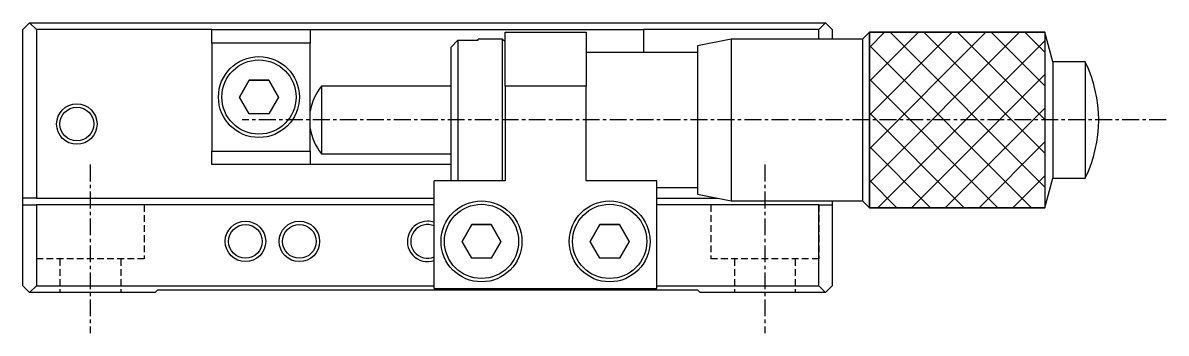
# Model space of a CAD drawing. Extents: x 10 to 357, y 10 to 244.
# Drawn here: x 120.9 to 205.7, y 51 to 74 of the extents above; entities that cross this region are included whole.
import ezdxf

# ---------------------------------------------------------------- set-up
doc = ezdxf.new("R2010")
doc.units = 0
doc.linetypes.add('CENTER', pattern=[2, 1.25, -0.25, 0.25, -0.25])
doc.linetypes.add('DASHED', pattern=[0.75, 0.5, -0.25])
doc.layers.get('0').update_dxf_attribs({"linetype": 'CONTINUOUS'})
doc.layers.add('CENTER', color=1, linetype='CENTER')

msp = doc.modelspace()

# ---------------------------------------------------------------- linework, layer by layer
at = {"color": 7, "linetype": 'CONTINUOUS'}
for p, q in [((121.418734, 74), (120.918734, 73.5)), ((121.918734, 73.5), (121.418734, 74)), ((121.418734, 74), (180.418734, 74)), ((180.418734, 74), (179.918734, 73.5)), ((180.918734, 73.5), (180.418734, 74)), ((120.918734, 61), (120.918734, 73.5)), ((121.918734, 73.5), (121.918734, 61)), ((134.918734, 73.5), (121.918734, 73.5)), ((134.918734, 73.5), (142.218734, 73.5)), ((134.918734, 72.5), (134.918734, 73.5)), ((142.218734, 73.5), (142.218734, 72.5)), ((142.218734, 73.5), (166.918734, 73.5)), ((156.668734, 73.3), (162.668734, 73.3)), ((156.668734, 69.3), (156.668734, 73.3)), ((162.668734, 73.3), (162.668734, 69.3)), ((166.918734, 73.5), (166.918734, 71.8)), ((179.918734, 73.5), (166.918734, 73.5)), ((179.918734, 72.799996), (179.918734, 73.5)), ((180.918734, 73.5), (180.918734, 72.799996)), ((183.66874, 73.299999), (183.168738, 72.799996)), ((183.66874, 73.299999), (183.66874, 69.619718)), ((196.668741, 73.299999), (183.66874, 73.299999)), ((183.66874, 73.299999), (196.668741, 73.299999)), ((183.66874, 60.300001), (183.66874, 73.299999)), ((196.668741, 73.299999), (196.668741, 69.619718)), ((197.258229, 71.1), (196.668741, 73.299999)), ((196.668741, 73.299999), (196.668741, 60.300001)), ((134.918734, 72.5), (134.918734, 64.5)), ((142.218734, 72.5), (134.918734, 72.5)), ((142.218734, 64.5), (142.218734, 72.5)), ((152.668734, 72.208327), (153.168734, 72.71608)), ((152.668734, 62.3), (152.668734, 72.208327)), ((153.168734, 72.71608), (153.168734, 62.3)), ((153.168734, 72.71608), (154.668734, 72.71608)), ((154.668734, 72.71608), (154.668734, 72.8)), ((156.468734, 72.8), (154.668734, 72.8)), ((156.468734, 62.3), (156.468734, 72.8)), ((156.668734, 72.6), (156.468734, 72.8)), ((173.418733, 72.799996), (170.918734, 72.299997)), ((170.918734, 72.299997), (170.918734, 69.185914)), ((173.418733, 72.799996), (173.418733, 69.402815)), ((183.168738, 72.799996), (173.418733, 72.799996)), ((183.168738, 72.799996), (183.168738, 69.402815)), ((170.918734, 71.8), (162.668734, 71.8)), ((197.258229, 71.1), (197.258229, 68.665352)), ((199.66874, 71.1), (197.258229, 71.1)), ((199.66874, 71.1), (199.66874, 68.665352)), ((136.975359, 68.5), (137.697046, 69.75)), ((137.697046, 69.75), (136.975359, 68.5)), ((137.697046, 69.75), (139.140422, 69.75)), ((139.140422, 69.75), (137.697046, 69.75)), ((139.140422, 69.75), (139.86211, 68.5)), ((139.86211, 68.5), (139.140422, 69.75)), ((183.66874, 69.619718), (183.66874, 60.300001)), ((196.668741, 69.619718), (196.668741, 60.300001)), ((143.046243, 69.299996), (143.046243, 67.884505)), ((152.668734, 69.299996), (143.046243, 69.299996)), ((156.668734, 69.3), (156.668734, 62.3)), ((162.668734, 69.3), (156.668734, 69.3)), ((162.668734, 62.3), (162.668734, 69.3)), ((170.918734, 69.185914), (170.918734, 61.300003)), ((173.418733, 69.402815), (173.418733, 60.800004)), ((183.168738, 69.402815), (183.168738, 60.800004)), ((197.258229, 68.665352), (197.258229, 62.5)), ((199.66874, 68.665352), (199.66874, 62.5)), ((137.697046, 67.25), (136.975359, 68.5)), ((139.86211, 68.5), (139.140422, 67.25)), ((143.046243, 67.884505), (143.046243, 64.300004)), ((139.140422, 67.25), (137.697046, 67.25)), ((134.918734, 64.5), (142.218734, 64.5)), ((134.918734, 63.5), (134.918734, 64.5)), ((142.218734, 64.5), (142.218734, 63.5)), ((143.046243, 64.300004), (152.668734, 64.300004)), ((142.218734, 63.5), (134.918734, 63.5)), ((152.668734, 63.5), (142.218734, 63.5)), ((156.668734, 62.3), (151.418734, 62.3)), ((151.418734, 54.3), (151.418734, 62.3)), ((167.918734, 62.3), (162.668734, 62.3)), ((167.918734, 54.3), (167.918734, 62.3)), ((196.668741, 60.300001), (197.258229, 62.5)), ((197.258229, 62.5), (199.66874, 62.5)), ((167.918734, 61.8), (170.918734, 61.8)), ((170.918734, 61.300003), (173.418733, 60.800004)), ((120.918734, 60.5), (120.918734, 61)), ((121.918734, 61), (120.918734, 61)), ((120.918734, 54.5), (120.918734, 60.5)), ((120.918734, 60.5), (121.918734, 60.5)), ((121.918734, 61), (151.418734, 61)), ((121.918734, 60.5), (121.918734, 54.5)), ((151.418734, 60.5), (121.918734, 60.5)), ((167.918734, 61), (172.418752, 61)), ((179.918734, 60.5), (167.918734, 60.5)), ((173.418733, 60.800004), (183.168738, 60.800004)), ((179.918734, 54.5), (179.918734, 60.5)), ((179.918734, 60.5), (180.918734, 60.5)), ((180.918734, 60.800004), (180.918734, 60.5)), ((180.918734, 60.5), (180.918734, 54.5)), ((183.168738, 60.800004), (183.66874, 60.300001)), ((183.66874, 60.300001), (196.668741, 60.300001)), ((196.668741, 60.300001), (183.66874, 60.300001)), ((153.475359, 57.8), (154.197046, 59.05)), ((154.197046, 59.05), (153.475359, 57.8)), ((154.197046, 59.05), (155.640422, 59.05)), ((155.640422, 59.05), (154.197046, 59.05)), ((155.640422, 59.05), (156.36211, 57.8)), ((156.36211, 57.8), (155.640422, 59.05)), ((162.975359, 57.8), (163.697046, 59.05)), ((163.697046, 59.05), (162.975359, 57.8)), ((163.697046, 59.05), (165.140422, 59.05)), ((165.140422, 59.05), (163.697046, 59.05)), ((165.140422, 59.05), (165.86211, 57.8)), ((165.86211, 57.8), (165.140422, 59.05)), ((154.197046, 56.55), (153.475359, 57.8)), ((156.36211, 57.8), (155.640422, 56.55)), ((163.697046, 56.55), (162.975359, 57.8)), ((165.86211, 57.8), (165.140422, 56.55)), ((155.640422, 56.55), (154.197046, 56.55)), ((165.140422, 56.55), (163.697046, 56.55)), ((121.418734, 54), (120.918734, 54.5)), ((121.918734, 54.5), (121.418734, 54)), ((121.918734, 54.5), (151.418734, 54.5)), ((151.418734, 54.3), (167.918734, 54.3)), ((167.918734, 54.5), (179.918734, 54.5)), ((180.418734, 54), (179.918734, 54.5)), ((180.918734, 54.5), (180.418734, 54)), ((130.718734, 54), (121.418734, 54)), ((130.718734, 54), (130.918734, 54.2)), ((130.918734, 54.2), (170.918734, 54.2)), ((170.918734, 54.2), (171.118734, 54)), ((180.418734, 54), (171.118734, 54))]:
    msp.add_line(p, q, dxfattribs=at)
at = {"color": 3, "linetype": 'CONTINUOUS'}
for p, q in [((183.66874, 72.16874), (184.799999, 73.299999)), ((183.66874, 69.66874), (187.299999, 73.299999)), ((183.66874, 67.16874), (189.799999, 73.299999)), ((183.66874, 64.66874), (192.299999, 73.299999)), ((183.66874, 62.16874), (194.799999, 73.299999)), ((185.200001, 73.299999), (196.668741, 61.831259)), ((187.700001, 73.299999), (196.668741, 64.331259)), ((190.200001, 73.299999), (196.668741, 66.831259)), ((192.700001, 73.299999), (196.668741, 69.331259)), ((195.200001, 73.299999), (196.668741, 71.831259)), ((183.66874, 72.33126), (195.699999, 60.300001)), ((184.300001, 60.300001), (196.668741, 72.668741)), ((183.66874, 69.83126), (193.199999, 60.300001)), ((186.800001, 60.300001), (196.668741, 70.168741)), ((183.66874, 67.33126), (190.699999, 60.300001)), ((189.300001, 60.300001), (196.668741, 67.668741)), ((183.66874, 64.83126), (188.199999, 60.300001)), ((191.800001, 60.300001), (196.668741, 65.168741)), ((183.66874, 62.33126), (185.699999, 60.300001)), ((194.300001, 60.300001), (196.668741, 62.668741))]:
    msp.add_line(p, q, dxfattribs=at)
at = {"color": 3, "linetype": 'DASHED'}
for p, q in [((121.918734, 60.5), (121.918734, 56.5)), ((129.918734, 60.5), (129.918734, 56.5)), ((171.918734, 60.5), (171.918734, 56.5)), ((179.918734, 60.5), (179.918734, 56.5)), ((129.918734, 56.5), (121.918734, 56.5)), ((123.668734, 56.5), (123.668734, 54)), ((128.168734, 56.5), (128.168734, 54)), ((179.918734, 56.5), (171.918734, 56.5)), ((173.668734, 56.5), (173.668734, 54)), ((178.168734, 56.5), (178.168734, 54))]:
    msp.add_line(p, q, dxfattribs=at)
at = {"color": 7, "linetype": 'CONTINUOUS'}
for centre, radius in [((138.418734, 68.5), 3), ((138.418734, 68.5), 2.75), ((124.918734, 66.5), 1.25), ((154.918734, 57.8), 3), ((154.918734, 57.8), 2.75), ((164.418734, 57.8), 3), ((164.418734, 57.8), 2.75), ((137.418734, 57.8), 1.25), ((141.418734, 57.8), 1.25)]:
    msp.add_circle(centre, radius, dxfattribs=at)
at = {"color": 3, "linetype": 'CONTINUOUS'}
for centre in [(124.918734, 66.5), (137.418734, 57.8), (141.418734, 57.8)]:
    msp.add_circle(centre, 1.5, dxfattribs=at)
at = {"color": 7, "linetype": 'CONTINUOUS'}
for centre, radius, start, end in [((190.92374, 66.800002), 9.745001, 333.816203, 26.183786), ((146.168739, 66.800003), 3.999997, 141.317825, 170.487988), ((146.168739, 66.800003), 3.999997, 189.067998, 218.682203), ((150.918734, 57.8), 1.25, 66.421822, 293.578178)]:
    msp.add_arc(centre, radius, start, end, dxfattribs=at)
at = {"color": 3, "linetype": 'CONTINUOUS'}
for start, end in [(90, 289.471221), (70.528779, 90)]:
    msp.add_arc((150.918734, 57.8), 1.5, start, end, dxfattribs=at)
at = {"layer": 'CENTER', "color": 1, "linetype": 'CENTER'}
for p, q in [((205.668741, 66.8), (137.168742, 66.8)), ((125.918734, 63.5), (125.918734, 51)), ((175.918734, 63.5), (175.918734, 51))]:
    msp.add_line(p, q, dxfattribs=at)

doc.saveas('drawing.dxf')
